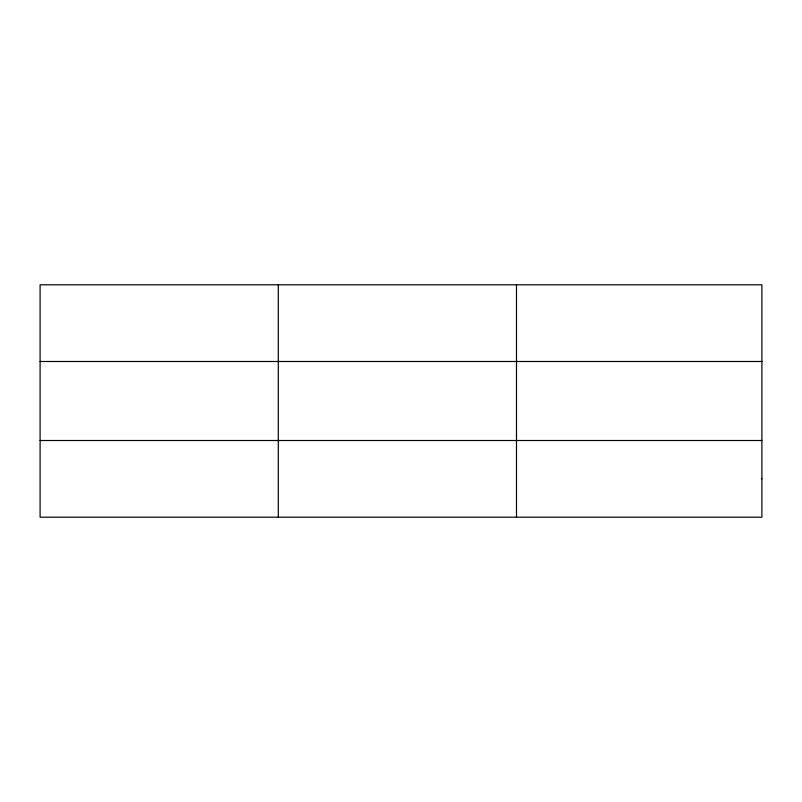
<?xml version="1.0" encoding="UTF-8"?>
<svg xmlns="http://www.w3.org/2000/svg" width="802" height="802" viewBox="0 0 802 802"><rect width="100%" height="100%" fill="white"/><g stroke="black" fill="none" stroke-linecap="round" stroke-linejoin="round"><path stroke-width="1.2" d="M278.294 517.2L278.294 284.8M516.488 517.2L516.488 284.8M40.1 361.491L761.9 361.491M40.1 440.509L761.9 440.509M761.9 478.854L761.9 517.2L40.1 517.2L40.1 284.8L761.9 284.8L761.9 478.854"/></g></svg>
